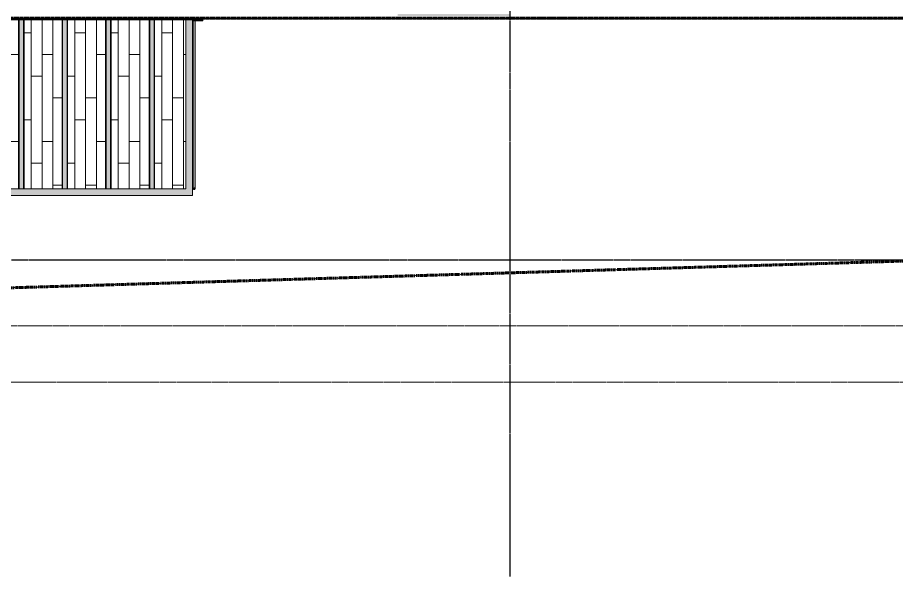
# Model space of a CAD drawing. Header units: inches. Extents: x -4110 to -1807, y 9775 to 11251.
# Drawn here: x -3662.5 to -3339.3, y 9774.9 to 9980.4 of the extents above; entities that cross this region are included whole.
import ezdxf

# ---------------------------------------------------------------- set-up
doc = ezdxf.new("R2010")
doc.units = ezdxf.units.IN
doc.header["$MEASUREMENT"] = 0
for name, pattern in [('Aligning Line 1_8_', [0.25, 0.125, -0.125]), ('Aligning Line 1_8__2_', [0.25, 0.125, -0.125]), ('Dash 1_16_', [0.125, 0.0625, -0.0625]), ('Double Dash 3_8_', [1, 0.375, -0.125, 0.125, -0.125, 0.125, -0.125]), ('Grid Line 1_2_', [0.875, 0.5, -0.125, 0.125, -0.125]), ('Hidden 1_8_', [0.1875, 0.125, -0.0625])]:
    doc.linetypes.add(name, pattern=pattern)
for name, color, linetype, lineweight in [('0-1', 7, 'Continuous', 5), ('0-2', 10, 'Continuous', 18), ('0-3', 250, 'Double Dash 3_8_', 60), ('A-FLOR-PATT-1', 35, 'Continuous', 9), ('A-WALL-4', 10, 'Continuous', 18), ('A-WALL-9', 255, 'Continuous', 18), ('C-PROP-LINE-2', 250, 'Dash 1_16_', 60), ('G-ANNO-SYMB-1', 147, 'Aligning Line 1_8_', 9), ('G-ANNO-SYMB-2', 147, 'Aligning Line 1_8__2_', 9), ('S-BEAM-1', 135, 'Continuous', 9), ('S-BEAM-2', 254, 'Continuous', 9), ('S-BEAM-3', 7, 'Continuous', 9), ('S-BEAM-4', 7, 'Hidden 1_8_', 9), ('S-GRID-1', 1, 'Grid Line 1_2_', 30)]:
    doc.layers.add(name, color=color, linetype=linetype, lineweight=lineweight)

# ---------------------------------------------------------------- blocks, each defined once
blk = doc.blocks.new('CTR - 1st Phase - Unit Layouts_rvt-1-ENLARGED RCP - 2ND FLOOR PLAN - WEST')
at = {"layer": 'G-ANNO-SYMB-1'}
blk.add_line((-1871.59, 9846.28), (-4009.53, 9846.28), dxfattribs=at)
blk = doc.blocks.new('Basic Wall _ EXT - FIBER CEMENT - LARGE - ___-2505169-ENLARGED RCP - 2ND FLOOR PLAN - WEST')
at = {"layer": 'A-WALL-4'}
h = blk.add_hatch(color=256, dxfattribs=at)
h.paths.add_polyline_path([(-3859.22, 9979.97), (-2638.11, 9979.97), (-2638.11, 9980.69), (-2676.51, 9980.69), (-2676.51, 9980.63), (-2678.97, 9980.63), (-2678.97, 9980.6), (-2714.47, 9980.6), (-2714.47, 9980.69), (-2714.98, 9980.69), (-2714.98, 9980.6), (-2750.48, 9980.6), (-2750.48, 9980.63), (-2752.94, 9980.63), (-2752.94, 9980.69), (-2868.58, 9980.69), (-2868.58, 9980.63), (-2871.04, 9980.63), (-2871.04, 9980.6), (-2906.54, 9980.6), (-2906.54, 9980.69), (-2983.71, 9980.69), (-2983.71, 9980.63), (-2986.17, 9980.63), (-2986.17, 9980.6), (-3021.67, 9980.6), (-3021.67, 9980.69), (-3022.18, 9980.69), (-3022.18, 9980.6), (-3057.68, 9980.6), (-3057.68, 9980.63), (-3060.14, 9980.63), (-3060.14, 9980.69), (-3214.11, 9980.69), (-3214.11, 9980.6), (-3285.61, 9980.6), (-3285.61, 9980.63), (-3290.54, 9980.63), (-3290.54, 9980.69), (-3367.71, 9980.69), (-3367.71, 9980.6), (-3403.21, 9980.6), (-3403.21, 9980.63), (-3405.67, 9980.63), (-3405.67, 9980.69), (-3559.71, 9980.69), (-3559.71, 9980.6), (-3595.21, 9980.6), (-3595.21, 9980.63), (-3597.67, 9980.63), (-3597.68, 9980.69), (-3636.51, 9980.69), (-3636.51, 9980.6), (-3672.01, 9980.6), (-3672.01, 9980.63), (-3674.47, 9980.63), (-3674.47, 9980.69), (-3790.11, 9980.69), (-3790.11, 9980.6), (-3825.61, 9980.6), (-3825.61, 9980.63), (-3828.07, 9980.63), (-3828.07, 9980.69), (-3860.22, 9980.69), (-3860.94, 9979.97), (-3859.97, 9979.97)], flags=0)
h.paths.add_polyline_path([(-3521.9, 9980.94), (-3481.16, 9980.94), (-3481.16, 9981.69), (-3522.69, 9981.69), (-3522.69, 9980.94)], flags=0)
h.paths.add_polyline_path([(-3176.68, 9980.94), (-3097.16, 9980.94), (-3097.16, 9981.69), (-3177.09, 9981.69), (-3177.09, 9980.94)], flags=0)
h.paths.add_polyline_path([(-2868.14, 9980.94), (-2828.36, 9980.94), (-2828.36, 9981.69), (-2869.89, 9981.69), (-2869.89, 9980.94)], flags=0)
blk.add_hatch(color=256, dxfattribs=at).paths.add_polyline_path([(-3859.22, 9979.94), (-2638.11, 9979.94), (-2638.11, 9979.97), (-3860.94, 9979.97), (-3860.94, 9979.94)], flags=0)
for p, q in [((-3860.97, 9979.94), (-2638.11, 9979.94)), ((-2638.11, 9979.97), (-3860.94, 9979.97))]:
    blk.add_line(p, q, dxfattribs=at)
blk = doc.blocks.new('Walls 49 - Walls 1-3281559-ENLARGED RCP - 2ND FLOOR PLAN - WEST')
at = {"layer": 'S-BEAM-1'}
for points in [[(-3597.92, 9917.43), (-3597.87, 9917.59), (-3597.74, 9917.71), (-3597.55, 9917.75), (-3597.36, 9917.71), (-3597.22, 9917.59), (-3597.17, 9917.51), (-3597.19, 9979.2), (-3597.92, 9979.2), (-3597.92, 9917.47)], [(-3597.55, 9917.11), (-3597.45, 9917.12), (-3597.28, 9917.2), (-3597.19, 9917.35), (-3597.19, 9917.51), (-3597.28, 9917.65), (-3597.45, 9917.74), (-3597.65, 9917.74), (-3597.81, 9917.65), (-3597.92, 9917.47), (-3597.91, 9917.35), (-3597.81, 9917.2), (-3597.65, 9917.12)]]:
    blk.add_hatch(color=256, dxfattribs=at).paths.add_polyline_path(points, flags=0)
at = {"layer": 'S-BEAM-2'}
blk.add_hatch(color=256, dxfattribs=at).paths.add_polyline_path([(-3597.55, 9979.2), (-3594.3, 9979.2), (-3594.3, 9979.94), (-3598.11, 9979.94), (-3598.11, 9979.2), (-3597.65, 9979.2)], flags=0)
at = {"layer": 'S-BEAM-3'}
for p, q in [((-3594.3, 9979.94), (-3594.3, 9979.2)), ((-3598.11, 9979.2), (-3594.3, 9979.2)), ((-3597.92, 9917.43), (-3597.92, 9979.2)), ((-3597.17, 9979.2), (-3597.17, 9917.43))]:
    blk.add_line(p, q, dxfattribs=at)
for start_param, end_param in [(0, 3.141593), (3.141593, 6.283185)]:
    blk.add_ellipse((-3597.55, 9917.43), major_axis=(0.375, 0), ratio=0.850805, start_param=start_param, end_param=end_param, dxfattribs=at)
blk = doc.blocks.new('Walls 50 - Walls 3-3281574-ENLARGED RCP - 2ND FLOOR PLAN - WEST')
at = {"layer": 'A-WALL-9'}
for points in [[(-3712.94, 9914.94), (-3598.11, 9914.94), (-3598.11, 9979.94), (-3598.29, 9979.94), (-3598.29, 9979.55), (-3600.64, 9979.55), (-3600.64, 9917.47), (-3710.4, 9917.47), (-3710.4, 9979.55), (-3711.61, 9979.55), (-3711.61, 9979.94), (-3712.94, 9979.94), (-3712.94, 9916.35)], [(-3606.1, 9979.55), (-3598.29, 9979.55), (-3598.29, 9979.94), (-3711.61, 9979.94), (-3711.61, 9979.55), (-3622.94, 9979.55)]]:
    blk.add_hatch(color=256, dxfattribs=at).paths.add_polyline_path(points, flags=0)
at = {"layer": 'A-WALL-4'}
for p, q in [((-3712.94, 9914.94), (-3712.94, 9979.94)), ((-3711.61, 9979.94), (-3711.61, 9979.55)), ((-3710.4, 9979.94), (-3710.4, 9917.47)), ((-3600.64, 9979.94), (-3600.64, 9917.47)), ((-3598.29, 9979.55), (-3598.29, 9979.94)), ((-3598.11, 9914.94), (-3598.11, 9979.94)), ((-3598.29, 9979.55), (-3711.61, 9979.55)), ((-3600.64, 9917.47), (-3710.4, 9917.47)), ((-3712.94, 9914.94), (-3598.11, 9914.94))]:
    blk.add_line(p, q, dxfattribs=at)
blk = doc.blocks.new('CISC HSS Rectangular_CSA G40_21_ - HS102x51x4_8-3284483-ENLARGED RCP - 2ND FLOOR PLAN - WEST')
at = {"layer": 'S-BEAM-2'}
for points in [[(30.02, 0.62), (30.02, 1), (-32.05, 1), (-32.05, 0.62), (16.24, 0.62)], [(-0.6, -0.62), (30.02, -0.62), (30.02, 0.62), (-32.05, 0.62), (-32.05, -0.62)], [(16.24, -1), (30.02, -1), (30.02, -0.62), (-32.05, -0.62), (-32.05, -1), (-0.6, -1)]]:
    blk.add_hatch(color=256, dxfattribs=at).paths.add_polyline_path(points, flags=0)
at = {"layer": 'S-BEAM-3'}
for p, q in [((-32.05, 1), (30.02, 1)), ((30.02, -1), (-32.05, -1))]:
    blk.add_line(p, q, dxfattribs=at)
at = {"layer": 'S-BEAM-4'}
for p, q in [((30.02, 0.81), (-32.05, 0.81)), ((30.02, -0.81), (-32.05, -0.81))]:
    blk.add_line(p, q, dxfattribs=at)
blk = doc.blocks.new('Family - ___-2835860-ENLARGED RCP - 2ND FLOOR PLAN - WEST')
at = {"layer": 'C-PROP-LINE-2'}
blk.add_line((-2638.11, 9980.19), (-3860.72, 9980.19), dxfattribs=at)
blk = doc.blocks.new('Family - ___-2835932-ENLARGED RCP - 2ND FLOOR PLAN - WEST')
at = {"layer": 'C-PROP-LINE-2'}
blk.add_line((-2067.92, 9980.19), (-3860.72, 9980.19), dxfattribs=at)
blk = doc.blocks.new('Family - ___-2855424-ENLARGED RCP - 2ND FLOOR PLAN - WEST')
at = {"layer": 'C-PROP-LINE-2'}
blk.add_line((-3987.11, 9871.38), (-1871.59, 9934.71), dxfattribs=at)
blk = doc.blocks.new('CTR - 1st Phase - Shell_rvt-1-ENLARGED RCP - 2ND FLOOR PLAN - WEST')
at = {"layer": 'A-FLOR-PATT-1'}
h = blk.add_hatch(dxfattribs=at)
h.set_pattern_fill('FP_28', color=256, style=0, pattern_type=2)
h.set_pattern_definition([(270, (-4245.474, 11542.817), (-4, -2e-16), []), (180, (-4245.474, 11542.817), (-8, 8), [4, -28]), (180, (-4249.474, 11526.817), (-8, 8), [4, -28])])
h.paths.add_polyline_path([(-3710.4, 9917.47), (-3600.64, 9917.47), (-3600.64, 9979.55), (-3612.08, 9979.55), (-3612.08, 9917.47), (-3614.08, 9917.47), (-3614.08, 9979.55), (-3628.08, 9979.55), (-3628.08, 9917.47), (-3630.08, 9917.47), (-3630.08, 9979.55), (-3644.08, 9979.55), (-3644.08, 9917.47), (-3646.08, 9917.47), (-3646.08, 9979.55), (-3660.08, 9979.55), (-3660.08, 9917.47), (-3662.08, 9917.47), (-3662.08, 9979.55), (-3676.08, 9979.55), (-3676.08, 9917.47), (-3678.08, 9917.47), (-3678.08, 9979.55), (-3692.08, 9979.55), (-3692.08, 9917.47), (-3694.08, 9917.47), (-3694.08, 9979.55), (-3710.4, 9979.55), (-3710.4, 9921.48)], flags=0)
at = {"layer": '0-2'}
for name in ['Basic Wall _ EXT - FIBER CEMENT - LARGE - ___-2505169-ENLARGED RCP - 2ND FLOOR PLAN - WEST', 'Walls 50 - Walls 3-3281574-ENLARGED RCP - 2ND FLOOR PLAN - WEST', 'Walls 49 - Walls 1-3281559-ENLARGED RCP - 2ND FLOOR PLAN - WEST']:
    blk.add_blockref(name, (0, 0), dxfattribs=at)
at = {"layer": '0-2', "rotation": 89.99999999999939}
for p in [(-3661.08, 9949.52), (-3645.08, 9949.52), (-3629.08, 9949.52), (-3613.08, 9949.52)]:
    blk.add_blockref('CISC HSS Rectangular_CSA G40_21_ - HS102x51x4_8-3284483-ENLARGED RCP - 2ND FLOOR PLAN - WEST', p, dxfattribs=at)
at = {"layer": '0-3'}
for name in ['Family - ___-2835860-ENLARGED RCP - 2ND FLOOR PLAN - WEST', 'Family - ___-2835932-ENLARGED RCP - 2ND FLOOR PLAN - WEST', 'Family - ___-2855424-ENLARGED RCP - 2ND FLOOR PLAN - WEST']:
    blk.add_blockref(name, (0, 0), dxfattribs=at)
blk = doc.blocks.new('CTR - 1st Phase - Structure_rvt-1-ENLARGED RCP - 2ND FLOOR PLAN - WEST')
at = {"layer": 'G-ANNO-SYMB-2'}
blk.add_line((-1904.06, 9867.01), (-3864.19, 9867.01), dxfattribs=at)
at = {"layer": 'S-GRID-1'}
for p, q in [((-3481.32, 9774.88), (-3481.32, 11217.93)), ((-1807.14, 9891.19), (-4076.95, 9891.19))]:
    blk.add_line(p, q, dxfattribs=at)

msp = doc.modelspace()

# ---------------------------------------------------------------- block references
at = {"layer": '0-1'}
for name in ['CTR - 1st Phase - Structure_rvt-1-ENLARGED RCP - 2ND FLOOR PLAN - WEST', 'CTR - 1st Phase - Unit Layouts_rvt-1-ENLARGED RCP - 2ND FLOOR PLAN - WEST', 'CTR - 1st Phase - Shell_rvt-1-ENLARGED RCP - 2ND FLOOR PLAN - WEST']:
    msp.add_blockref(name, (0, 0), dxfattribs=at)

doc.saveas('drawing.dxf')
